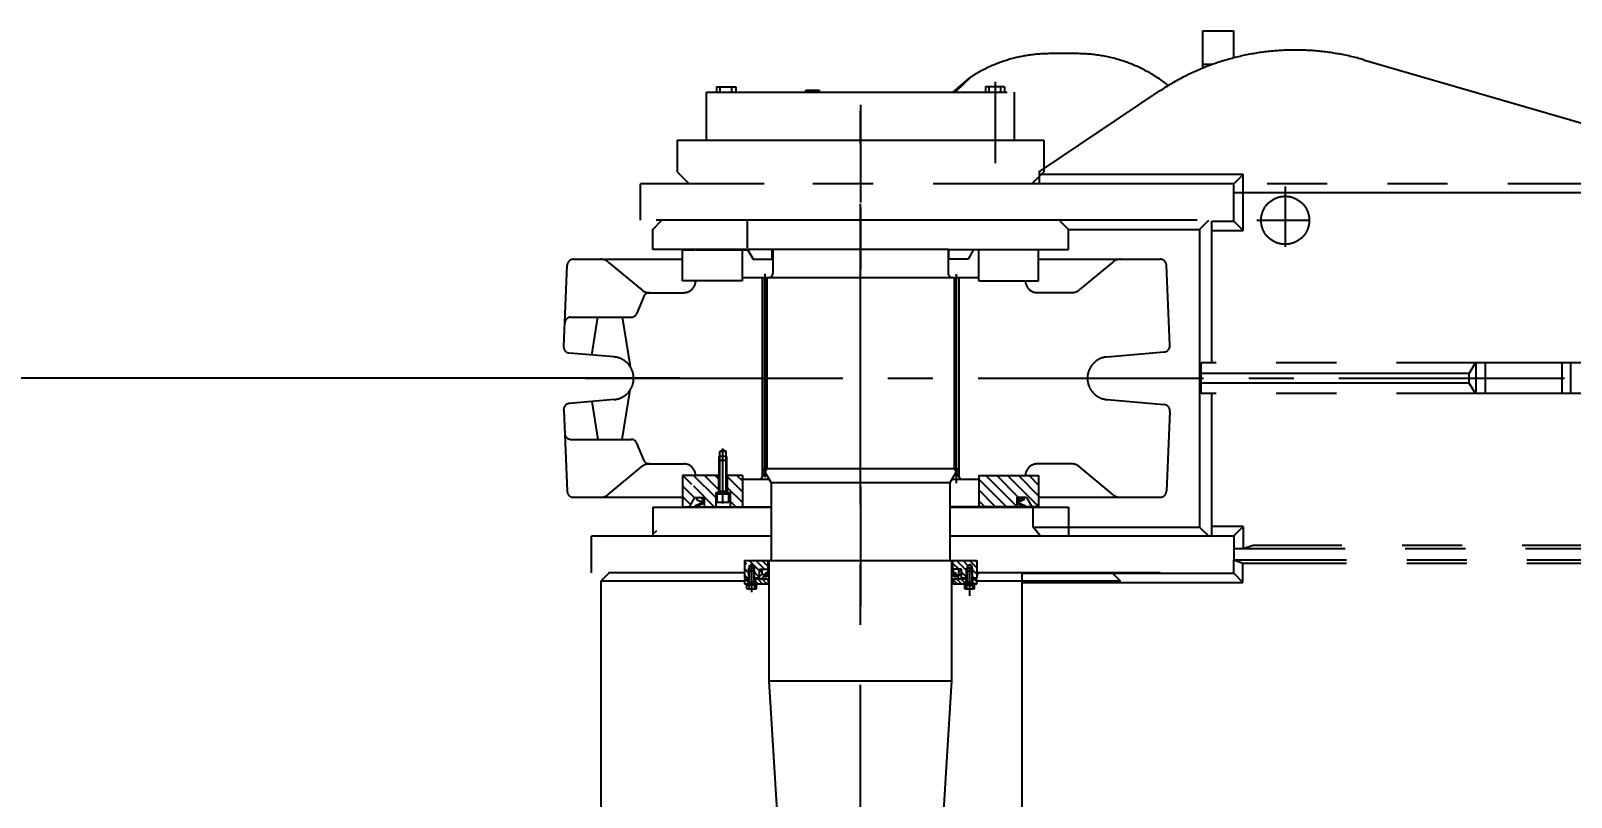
# Model space of a CAD drawing. Header units: millimetres. Extents: x 0 to 21000, y 0 to 14850.
# Drawn here: x 3201 to 6403, y 10685 to 12279 of the extents above; entities that cross this region are included whole.
import ezdxf

# ---------------------------------------------------------------- set-up
doc = ezdxf.new("R2010")
doc.units = ezdxf.units.MM
doc.header["$LTSCALE"] = 500
doc.linetypes.add('G', pattern=[2, 1.25, -0.25, 0.25, -0.25])
doc.linetypes.add('K', pattern=[2.5, 1.25, -0.25, 0.25, -0.25, 0.25, -0.25])
for name, color, linetype in [('05', 4, 'G'), ('07', 6, 'K'), ('08', 1, 'Continuous')]:
    doc.layers.add(name, color=color, linetype=linetype)
doc.styles.get("Standard").update_dxf_attribs({"font": 'isocp', "width": 0.707, "bigfont": 'intecad.shx'})
doc.dimstyles.new('INTE', dxfattribs={"dimscale": 50, "dimtxt": 6, "dimasz": 3, "dimexe": 3, "dimexo": 0, "dimgap": 1, "dimtad": 1, "dimdec": 1, "dimdsep": 46, "dimtxsty": 'Standard', "dimcen": 0, "dimclrd": 1, "dimclre": 1, "dimclrt": 3, "dimaunit": 1, "dimadec": 0, "dimazin": 0, "dimtfac": 1, "dimtdec": 1, "dimtmove": 0, "dimatfit": 0, "dimfxl": 0, "dimarcsym": 0})

# ---------------------------------------------------------------- blocks, each defined once
blk = doc.blocks.new('*D335')
at = {"layer": '08', "color": 1, "lineweight": -2}
for p, q in [((4550, 11556.5), (2372.9, 11556.5)), ((2522.9, 4086.5), (2522.9, 11406.5)), ((4353.7, 3936.5), (2372.9, 3936.5))]:
    blk.add_line(p, q, dxfattribs=at)
at = {"layer": '08', "color": 1}
for points in [[(2497.9, 11406.5), (2547.9, 11406.5), (2522.9, 11556.5)], [(2497.9, 4086.5), (2547.9, 4086.5), (2522.9, 3936.5)]]:
    blk.add_solid(points, dxfattribs=at)
at = {"layer": 'Defpoints', "color": 0}
for p in [(2522.9, 11556.5), (4550, 11556.5), (4353.7, 3936.5)]:
    blk.add_point(p, dxfattribs=at)
at = {"layer": '08', "color": 3, "insert": (2322.9, 7746.5), "char_height": 300, "attachment_point": 5, "rotation": 90}
blk.add_mtext('7620', dxfattribs=at)
blk = doc.blocks.new('errwrre')
at = {"layer": '07', "linetype": 'K'}
blk.add_hatch(color=6, dxfattribs=at).paths.add_polyline_path([(-16872.2, 24839.6), (-16872.2, 24844.6), (-16867.2, 24839.6)])
at = {"layer": '05', "color": 142, "linetype": 'G', "ltscale": 0.75}
for p, q in [((-17276.7, 24092.4), (-17276.7, 34344.4)), ((-17845.5, 24598.1), (-17641.9, 24598.1))]:
    blk.add_line(p, q, dxfattribs=at)
at = {"layer": '05', "color": 142, "linetype": 'G'}
blk.add_line((-16014.1, 24598.1), (-17831.9, 24598.1), dxfattribs=at)
at = {"layer": '07', "color": 6, "linetype": 'K', "ltscale": 1.333333}
for p, q in [((-17662.2, 32875.1), (-17662.2, 25374.1)), ((-17605.2, 24141.1), (-17681.2, 24141.1))]:
    blk.add_line(p, q, dxfattribs=at)
at = {"layer": '07', "color": 6, "linetype": 'K'}
for p, q in [((-17681.2, 31568.1), (-17681.2, 25373.1)), ((-17308.7, 28837.1), (-17308.7, 25306.1)), ((-17244.7, 28837.1), (-17244.7, 25306.1)), ((-16928.9, 26848.4), (-16928.9, 25414.1)), ((-16922.2, 26855.1), (-16922.2, 25374.1)), ((-16898.2, 26858.1), (-16898.2, 25373.6)), ((-16891.6, 26858.1), (-16891.6, 25392.6)), ((-17939, 25643.5), (-17701.4, 26459.8)), ((-17244.7, 26074.4), (-17308.7, 26074.4)), ((-17308.7, 26055.8), (-17244.7, 26055.8)), ((-17308.7, 25896.1), (-17244.7, 25896.1)), ((-17244.7, 25877.6), (-17308.7, 25877.6)), ((-17286.7, 25862.7), (-17308.7, 25876.3)), ((-17244.7, 25876.3), (-17266.7, 25862.7)), ((-17266.7, 25862.7), (-17286.7, 25862.7)), ((-17286.7, 25862.7), (-17286.7, 25306.1)), ((-17266.7, 25862.7), (-17266.7, 25306.1)), ((-17605.2, 25422), (-17605.2, 25528.8)), ((-17700.2, 25393.1), (-17700.2, 24969.1)), ((-17584.2, 25393.1), (-17700.2, 25393.1)), ((-17681.2, 25374.1), (-17700.2, 25393.1)), ((-17603.2, 25374.1), (-17584.2, 25393.1)), ((-17584.2, 25328.1), (-17584.2, 25393.1)), ((-16949.2, 25374.1), (-16968.2, 25393.1)), ((-16968.2, 25393.1), (-16922.2, 25393.1)), ((-16968.2, 25393.1), (-16968.2, 25328.1)), ((-16928.9, 25414.1), (-16922.2, 25393.1)), ((-16891.6, 25392.6), (-16898.2, 25373.6)), ((-16852.2, 25392.6), (-16891.6, 25392.6)), ((-16871.2, 25373.6), (-16852.2, 25392.6)), ((-16852.2, 24934.1), (-16852.2, 25392.6)), ((-17999.2, 25373.1), (-17942.7, 25373.1)), ((-17999.2, 25309.1), (-17999.2, 25373.1)), ((-17681.2, 25374.1), (-17681.2, 24398.1)), ((-17603.2, 25374.1), (-17681.2, 25374.1)), ((-17603.2, 25328.1), (-17603.2, 25374.1)), ((-16949.2, 25374.1), (-16898.2, 25374.1)), ((-16949.2, 25328.1), (-16949.2, 25374.1)), ((-16948.2, 25374.1), (-16948.2, 24783.8)), ((-16871.2, 25373.6), (-16898.2, 25373.6)), ((-16871.2, 24934.1), (-16871.2, 25373.6)), ((-17929.2, 25329.5), (-17929.2, 25309.1)), ((-17308.7, 25328.1), (-17603.2, 25328.1)), ((-16949.2, 25328.1), (-17244.7, 25328.1)), ((-17999.2, 25309.1), (-17921.4, 25309.1)), ((-17586.2, 25302.6), (-17605.2, 25321.6)), ((-17605.2, 25297.6), (-17605.2, 24798.1)), ((-17586.2, 25302.6), (-16967.2, 25302.6)), ((-17244.7, 25306.1), (-17308.7, 25306.1)), ((-17345.5, 25241.1), (-17511.8, 25233.8)), ((-17321, 25110.3), (-17331.5, 25229.2)), ((-17232.4, 25110.3), (-17222, 25229.2)), ((-17207.9, 25241.1), (-17041.7, 25233.8)), ((-17706.2, 24969.1), (-17873.4, 25219)), ((-17524.2, 24968.1), (-17524.2, 25220.8)), ((-17029.2, 24968.1), (-17029.2, 25220.8)), ((-16870.7, 25122.1), (-16854.7, 25138.1)), ((-16854.7, 25138.1), (-16854.7, 24839.6)), ((-17518.2, 25122.3), (-17460.5, 25052.6)), ((-17035.3, 25122.3), (-17093, 25052.6)), ((-17454.7, 25036.6), (-17454.7, 24965.6)), ((-17098.7, 25036.6), (-17098.7, 24965.6)), ((-17586.2, 25030.1), (-17605.2, 25011.1)), ((-17544.7, 25030.1), (-17586.2, 25030.1)), ((-17544.7, 24780.1), (-17544.7, 25030.1)), ((-17008.7, 24783.8), (-17008.7, 25030.1)), ((-17008.7, 25030.1), (-16948.2, 25030.1)), ((-17771.7, 24979.1), (-17706.2, 24979.1)), ((-17771.7, 24798.1), (-17771.7, 24979.1)), ((-17706.2, 24979.1), (-17681.2, 24954.1)), ((-16948.2, 24971.8), (-16967.2, 24956.6)), ((-17706.2, 24969.1), (-17681.2, 24969.1)), ((-17681.2, 24954.1), (-17681.2, 24798.1)), ((-17479.2, 24968.1), (-17544, 24968.1)), ((-17544, 24968.1), (-17544, 24832.7)), ((-17542.2, 24940.7), (-17544, 24939.8)), ((-17479.2, 24843.6), (-17479.2, 24968.1)), ((-17074.2, 24843.6), (-17074.2, 24968.1)), ((-17074.2, 24968.1), (-17009.5, 24968.1)), ((-17054.7, 24968.1), (-17074.2, 24948.6)), ((-17032.2, 24968.1), (-17074.2, 24926.2)), ((-17010.2, 24967.7), (-17074.2, 24903.7)), ((-17028.7, 24943.1), (-17009.5, 24954.2)), ((-17028.7, 24943.1), (-17028.7, 24923.1)), ((-17018.1, 24926), (-17011.3, 24940.7)), ((-17017.2, 24923.1), (-17009.5, 24939.8)), ((-17011.6, 24940), (-17011, 24939.4)), ((-17010.6, 24939), (-17011.6, 24937.9)), ((-17011.3, 24940.7), (-17009.5, 24939.8)), ((-17010.6, 24939), (-17010.1, 24938.5)), ((-17009.7, 24939.9), (-17010.2, 24939.4)), ((-17009.5, 24968.1), (-17009.5, 24783.8)), ((-16967.2, 24956.6), (-17008.7, 24956.6)), ((-17871.7, 24278.1), (-17871.7, 24918.1)), ((-17771.7, 24918.1), (-17871.7, 24918.1)), ((-17028.3, 24927.1), (-17074.2, 24881.3)), ((-17010.2, 24922.8), (-17074.2, 24858.8)), ((-17024.1, 24938.1), (-17028.7, 24938.1)), ((-17028.3, 24936), (-17028.7, 24935.7)), ((-17028.3, 24933.1), (-17028.7, 24932.7)), ((-17028.3, 24930.1), (-17028.7, 24929.7)), ((-17028.3, 24924.2), (-17028.7, 24923.8)), ((-17028.7, 24923.1), (-17009.5, 24923.1)), ((-17028.3, 24936), (-17027.3, 24935)), ((-17028.3, 24933.1), (-17027.3, 24932)), ((-17028.3, 24930.1), (-17027.3, 24929)), ((-17028.3, 24927.1), (-17027.3, 24926.1)), ((-17028.3, 24924.2), (-17027.3, 24923.1)), ((-17026.9, 24937.5), (-17027.9, 24936.4)), ((-17026.9, 24934.6), (-17027.9, 24933.5)), ((-17026.9, 24931.6), (-17027.9, 24930.5)), ((-17026.9, 24928.6), (-17027.9, 24927.6)), ((-17026.9, 24925.7), (-17027.9, 24924.6)), ((-17027.5, 24938.1), (-17027.3, 24937.9)), ((-17026.9, 24937.5), (-17025.8, 24936.4)), ((-17026.9, 24934.6), (-17025.8, 24933.5)), ((-17026.9, 24931.6), (-17025.8, 24930.5)), ((-17026.9, 24928.6), (-17025.8, 24927.6)), ((-17026.9, 24925.7), (-17025.8, 24924.6)), ((-17026.2, 24938.1), (-17026.4, 24937.9)), ((-17025.4, 24936), (-17026.4, 24935)), ((-17025.4, 24933.1), (-17026.4, 24932)), ((-17025.4, 24930.1), (-17026.4, 24929)), ((-17025.4, 24927.1), (-17026.4, 24926.1)), ((-17025.4, 24924.2), (-17026.4, 24923.1)), ((-17025.4, 24936), (-17024.3, 24935)), ((-17025.4, 24933.1), (-17024.3, 24932)), ((-17025.4, 24930.1), (-17024.3, 24929)), ((-17025.4, 24927.1), (-17024.3, 24926.1)), ((-17025.4, 24924.2), (-17024.3, 24923.1)), ((-17023.9, 24937.5), (-17025, 24936.4)), ((-17023.9, 24934.6), (-17025, 24933.5)), ((-17023.9, 24931.6), (-17025, 24930.5)), ((-17023.9, 24928.6), (-17025, 24927.6)), ((-17023.9, 24925.7), (-17025, 24924.6)), ((-17024.5, 24938.1), (-17024.3, 24937.9)), ((-17024.1, 24938.1), (-17019, 24926)), ((-17023.9, 24937.5), (-17023.8, 24937.4)), ((-17023.9, 24934.6), (-17022.8, 24933.5)), ((-17023.9, 24931.6), (-17022.8, 24930.5)), ((-17023.9, 24928.6), (-17022.8, 24927.6)), ((-17023.9, 24925.7), (-17022.8, 24924.6)), ((-17023, 24935.5), (-17023.5, 24935)), ((-17022.4, 24933.1), (-17023.5, 24932)), ((-17022.4, 24930.1), (-17023.5, 24929)), ((-17022.4, 24927.1), (-17023.5, 24926.1)), ((-17022.4, 24924.2), (-17023.5, 24923.1)), ((-17022.4, 24933.1), (-17021.6, 24932.3)), ((-17022.4, 24930.1), (-17021.3, 24929)), ((-17022.4, 24927.1), (-17021.3, 24926.1)), ((-17022.4, 24924.2), (-17021.4, 24923.1)), ((-17021.2, 24931.3), (-17022, 24930.5)), ((-17020.9, 24928.6), (-17022, 24927.6)), ((-17020.9, 24925.7), (-17022, 24924.6)), ((-17020.9, 24928.6), (-17019.8, 24927.6)), ((-17020.9, 24925.7), (-17019.8, 24924.6)), ((-17020.3, 24929.2), (-17020.5, 24929)), ((-17019.5, 24927.1), (-17020.5, 24926.1)), ((-17019.4, 24924.2), (-17020.5, 24923.1)), ((-17019.4, 24924.2), (-17018.4, 24923.1)), ((-17019, 24926), (-17018.1, 24926)), ((-17018, 24925.7), (-17019, 24924.6)), ((-17018, 24925.7), (-17016.9, 24924.6)), ((-17016.5, 24927.1), (-17017.6, 24926.1)), ((-17016.9, 24923.7), (-17017.5, 24923.1)), ((-17017.2, 24927.9), (-17016.9, 24927.6)), ((-17016.5, 24927.1), (-17015.7, 24926.4)), ((-17016.3, 24929.9), (-17015.4, 24929)), ((-17015, 24928.6), (-17016.1, 24927.6)), ((-17015, 24931.6), (-17015.9, 24930.7)), ((-17015, 24931.6), (-17013.9, 24930.5)), ((-17015, 24928.6), (-17014.8, 24928.4)), ((-17013.5, 24933.1), (-17014.6, 24932)), ((-17014.4, 24929.3), (-17014.6, 24929)), ((-17014.4, 24934), (-17013.9, 24933.5)), ((-17013.5, 24936), (-17012.4, 24935)), ((-17013.5, 24933.1), (-17012.9, 24932.4)), ((-17012, 24937.5), (-17013.1, 24936.4)), ((-17012, 24934.6), (-17013.1, 24933.5)), ((-17012.5, 24938), (-17012.4, 24937.9)), ((-17012, 24937.5), (-17011, 24936.5)), ((-17012, 24934.6), (-17011.9, 24934.5)), ((-16288.2, 24934.1), (-16871.2, 24934.1)), ((-17893.2, 24877.6), (-17724.2, 24877.6)), ((-17882.7, 24897.6), (-17871.7, 24897.6)), ((-17882.7, 24897.6), (-17882.7, 24857.6)), ((-17871.7, 24889.6), (-17882.7, 24889.6)), ((-17010.2, 24900.4), (-17066.9, 24843.6)), ((-17010.2, 24877.9), (-17044.5, 24843.6)), ((-17871.7, 24865.6), (-17882.7, 24865.6)), ((-17882.7, 24857.6), (-17871.7, 24857.6)), ((-17479.2, 24843.6), (-17544, 24843.6)), ((-17486.2, 24352.6), (-17486.2, 24843.6)), ((-17074.2, 24843.6), (-17009.5, 24843.6)), ((-17067.2, 24788.4), (-17067.2, 24843.6)), ((-17010.2, 24855.5), (-17022, 24843.6)), ((-16867.2, 24839.6), (-16872.2, 24844.6)), ((-17544.7, 24833.1), (-17524.7, 24821.6)), ((-17524.7, 24821.6), (-17524.7, 24781.6)), ((-16897.6, 24356.6), (-16897.6, 24839.6)), ((-16894.6, 24839.6), (-16897.6, 24836.6)), ((-16897.6, 24839.6), (-16861.6, 24839.6)), ((-16882.7, 24839.6), (-16897.6, 24824.7)), ((-16887.5, 24821.4), (-16897.6, 24811.3)), ((-16876.8, 24818.6), (-16897.6, 24797.8)), ((-16886.6, 24829.4), (-16889.4, 24824.6)), ((-16886.6, 24819.8), (-16889.4, 24824.6)), ((-16886.6, 24829.4), (-16886.6, 24819.8)), ((-16886.6, 24829.4), (-16851.8, 24829.4)), ((-16886.6, 24819.8), (-16851.8, 24819.8)), ((-16881.6, 24830.6), (-16881.6, 24818.6)), ((-16849.6, 24830.6), (-16881.6, 24830.6)), ((-16849.6, 24818.6), (-16881.6, 24818.6)), ((-16880.1, 24824.6), (-16824.3, 24824.6)), ((-16869.2, 24839.6), (-16878.2, 24830.6)), ((-16876.5, 24818.6), (-16876.5, 24830.6)), ((-16863.3, 24818.6), (-16873.8, 24808.1)), ((-16861.6, 24833.8), (-16864.8, 24830.6)), ((-16861.6, 24830.6), (-16861.6, 24839.6)), ((-16861.6, 24808.1), (-16861.6, 24818.6)), ((-16849.6, 24839.6), (-16859.6, 24839.6)), ((-16859.6, 24830.6), (-16859.6, 24839.6)), ((-16853.6, 24839.6), (-16859.6, 24833.6)), ((-16849.6, 24831.6), (-16859.6, 24831.6)), ((-16859.6, 24788.1), (-16859.6, 24818.6)), ((-16849.6, 24817.6), (-16859.6, 24817.6)), ((-16857.6, 24817.6), (-16859.6, 24815.6)), ((-16849.6, 24816.6), (-16859.6, 24806.6)), ((-16849.6, 24834.6), (-16852.6, 24831.6)), ((-16851.8, 24830.6), (-16851.8, 24818.6)), ((-16849.6, 24788.1), (-16849.6, 24839.6)), ((-16846.5, 24833.8), (-16849.6, 24833.8)), ((-16849.6, 24824.6), (-16846.5, 24826.4)), ((-16846.5, 24824.6), (-16849.6, 24822.8)), ((-16846.5, 24815.4), (-16849.6, 24815.4)), ((-16839, 24834.7), (-16846.5, 24834.7)), ((-16846.5, 24814.6), (-16846.5, 24834.7)), ((-16846.5, 24830.6), (-16839, 24830.6)), ((-16846.5, 24818.6), (-16839, 24818.6)), ((-16839, 24814.6), (-16846.5, 24814.6)), ((-16839, 24814.6), (-16839, 24834.7)), ((-17771.7, 24217.1), (-17771.7, 24798.1)), ((-17605.2, 24798.1), (-17605.2, 24141.1)), ((-17524.7, 24781.6), (-17544.7, 24781.6)), ((-17544.7, 24780.1), (-17544.7, 24166.1)), ((-17544.7, 24780.1), (-17495.2, 24780.1)), ((-17493.1, 24797.1), (-17058.5, 24797.1)), ((-17486.2, 24802.6), (-17071.9, 24802.6)), ((-17486.2, 24792.6), (-17089.2, 24792.6)), ((-17089.2, 24792.6), (-17067.2, 24805.3)), ((-17089.2, 24395.1), (-17089.2, 24801.1)), ((-17089.2, 24801.1), (-17059.2, 24783.8)), ((-17059.2, 24783.8), (-17059.2, 24412.5)), ((-17059.2, 24783.8), (-16900.6, 24783.8)), ((-16879.6, 24790.1), (-16897.6, 24790.1)), ((-16647.6, 24788.1), (-16897.6, 24788.1)), ((-16887.6, 24788.1), (-16897.6, 24788.1)), ((-16879.6, 24802.3), (-16891.8, 24790.1)), ((-16859.6, 24808.1), (-16879.6, 24808.1)), ((-16879.6, 24808.1), (-16879.6, 24788.1)), ((-16879.6, 24807.6), (-16874.5, 24802.5)), ((-16871.3, 24802.5), (-16879.6, 24802.5)), ((-16878.7, 24788.1), (-16878.7, 24790.9)), ((-16878.7, 24790.9), (-16871.5, 24790.9)), ((-16878.7, 24788.7), (-16878.1, 24788.1)), ((-16873.6, 24793.3), (-16866.4, 24793.3)), ((-16871.9, 24790.9), (-16869.5, 24788.5)), ((-16871.2, 24808.1), (-16863.6, 24800.6)), ((-16870, 24796.4), (-16870, 24789.9)), ((-16866.3, 24794.3), (-16865, 24793)), ((-16863.5, 24800.8), (-16864.5, 24799.2)), ((-16864.5, 24796.3), (-16864.5, 24799.2)), ((-16862.2, 24808.1), (-16859.6, 24805.6)), ((-16859.6, 24801.7), (-16861.8, 24801.7)), ((-16849.6, 24807.7), (-16859.6, 24797.7)), ((-16859.6, 24790.1), (-16849.6, 24790.1)), ((-16849.6, 24798.7), (-16858.2, 24790.1)), ((-16647.6, 24408.1), (-16647.6, 24788.1)), ((-16326.7, 24768.3), (-16647.6, 24788.1)), ((-17050.8, 24598.1), (-16803.1, 24598.1)), ((-17875.6, 24484.1), (-17875.6, 24511.8)), ((-17875.6, 24511.8), (-17871.7, 24511.8)), ((-17871.7, 24484.1), (-17875.6, 24484.1)), ((-17544.7, 24478.1), (-17544.7, 24458.1)), ((-16326.7, 24427.9), (-16647.6, 24408.1)), ((-17681.2, 24398.1), (-17681.2, 24141.1)), ((-17544.7, 24416.1), (-17495.2, 24416.1)), ((-17524.7, 24414.6), (-17544.7, 24414.6)), ((-17524.7, 24374.7), (-17524.7, 24414.6)), ((-17493.7, 24399.2), (-17071.4, 24399.2)), ((-17486.2, 24403.6), (-17089.2, 24403.6)), ((-17089.2, 24395.1), (-17486.2, 24395.1)), ((-17089.2, 24395.1), (-17059.2, 24412.5)), ((-17089.2, 24403.6), (-17067.2, 24390.9)), ((-17067.2, 24352.6), (-17067.2, 24407.8)), ((-17059.2, 24412.5), (-16900.6, 24412.5)), ((-17009.5, 24256.2), (-17009.5, 24412.5)), ((-17008.7, 24166.1), (-17008.7, 24412.5)), ((-16948.2, 24412.5), (-16948.2, 24039.1)), ((-16647.6, 24408.1), (-16897.6, 24408.1)), ((-16879.6, 24406.1), (-16897.6, 24406.1)), ((-16885.2, 24406.1), (-16897.6, 24393.7)), ((-16879.6, 24398.2), (-16897.6, 24380.2)), ((-16879.6, 24388.1), (-16879.6, 24408.1)), ((-16878.7, 24408.1), (-16878.7, 24405.4)), ((-16878.7, 24405.4), (-16871.5, 24405.4)), ((-16875.3, 24408.1), (-16872.5, 24405.4)), ((-16873.6, 24403), (-16866.4, 24403)), ((-16870, 24399.8), (-16870, 24406.4)), ((-16866.2, 24399.1), (-16864.5, 24397.4)), ((-16864.5, 24400), (-16864.5, 24397.1)), ((-16863.5, 24395.5), (-16864.5, 24397.1)), ((-16859.6, 24394.6), (-16861.8, 24394.6)), ((-16861.7, 24394.6), (-16859.6, 24392.5)), ((-16859.6, 24377.6), (-16859.6, 24408.1)), ((-16859.6, 24406.1), (-16849.6, 24406.1)), ((-16856, 24406.1), (-16859.6, 24402.5)), ((-16849.6, 24403.6), (-16859.6, 24393.6)), ((-16849.6, 24394.6), (-16859.6, 24384.6)), ((-16849.6, 24356.6), (-16849.6, 24408.1)), ((-17547.7, 24363.1), (-17605.2, 24363.1)), ((-17544.7, 24363.1), (-17524.7, 24374.7)), ((-17544, 24256.2), (-17544, 24363.6)), ((-17486.2, 24393.6), (-17071.9, 24393.6)), ((-16876.2, 24388.1), (-16897.6, 24366.7)), ((-16892.5, 24371.6), (-16832.3, 24371.6)), ((-16886.6, 24376.4), (-16889.4, 24371.6)), ((-16886.6, 24366.8), (-16889.4, 24371.6)), ((-16886.6, 24366.8), (-16886.6, 24376.4)), ((-16886.6, 24376.4), (-16851.8, 24376.4)), ((-16886.6, 24366.8), (-16851.8, 24366.8)), ((-16881.6, 24365.6), (-16881.6, 24377.6)), ((-16849.6, 24377.6), (-16881.6, 24377.6)), ((-16849.6, 24365.6), (-16881.6, 24365.6)), ((-16871.8, 24365.6), (-16880.2, 24357.3)), ((-16871.3, 24393.8), (-16879.6, 24393.8)), ((-16859.6, 24388.1), (-16879.6, 24388.1)), ((-16878.9, 24393.8), (-16873.2, 24388.1)), ((-16876.5, 24365.6), (-16876.5, 24377.6)), ((-16862.8, 24388.1), (-16873.3, 24377.6)), ((-16870.2, 24394.1), (-16864.3, 24388.1)), ((-16861.6, 24362.3), (-16867.3, 24356.6)), ((-16861.6, 24377.6), (-16861.6, 24388.1)), ((-16861.6, 24356.6), (-16861.6, 24365.6)), ((-16849.6, 24378.6), (-16859.6, 24378.6)), ((-16859.6, 24356.6), (-16859.6, 24365.6)), ((-16849.6, 24364.6), (-16859.6, 24364.6)), ((-16852.6, 24364.6), (-16859.6, 24357.6)), ((-16849.6, 24385.6), (-16856.6, 24378.6)), ((-16851.8, 24377.6), (-16851.8, 24365.6)), ((-16846.5, 24380.8), (-16849.6, 24380.8)), ((-16846.5, 24371.6), (-16849.6, 24373.4)), ((-16849.6, 24371.6), (-16846.5, 24369.8)), ((-16846.5, 24362.4), (-16849.6, 24362.4)), ((-16839, 24381.7), (-16846.5, 24381.7)), ((-16846.5, 24381.7), (-16846.5, 24361.6)), ((-16846.5, 24377.6), (-16839, 24377.6)), ((-16846.5, 24365.6), (-16839, 24365.6)), ((-16839, 24361.6), (-16839, 24381.7)), ((-17882.7, 24298.6), (-17882.7, 24338.6)), ((-17882.7, 24338.6), (-17871.7, 24338.6)), ((-17871.7, 24330.6), (-17882.7, 24330.6)), ((-17479.2, 24352.6), (-17544, 24352.6)), ((-17479.2, 24352.6), (-17479.2, 24228.1)), ((-17074.2, 24352.6), (-17009.5, 24352.6)), ((-17074.2, 24352.6), (-17074.2, 24320.1)), ((-17063.3, 24352.6), (-17073.5, 24342.5)), ((-17040.8, 24352.6), (-17072.3, 24321.1)), ((-17018.4, 24352.6), (-17049.9, 24321.1)), ((-17009.5, 24339.1), (-17021.4, 24327.1)), ((-16894.6, 24356.6), (-16897.6, 24359.6)), ((-16897.6, 24356.6), (-16861.6, 24356.6)), ((-16889.6, 24361.2), (-16894.3, 24356.6)), ((-16859.6, 24356.6), (-16849.6, 24356.6)), ((-16854.7, 24356.6), (-16854.7, 24058.1)), ((-16849.6, 24358.7), (-16851.6, 24356.6)), ((-16839, 24361.6), (-16846.5, 24361.6)), ((-17871.7, 24306.6), (-17882.7, 24306.6)), ((-17882.7, 24298.6), (-17871.7, 24298.6)), ((-17016.2, 24312.1), (-17130.9, 24312.1)), ((-17124.2, 24318.5), (-17127.9, 24312.1)), ((-17124.2, 24305.7), (-17127.9, 24312.1)), ((-17124.2, 24318.5), (-17124.2, 24305.7)), ((-17041.4, 24318.5), (-17124.2, 24318.5)), ((-17105.5, 24305.7), (-17124.2, 24305.7)), ((-17114.2, 24320.1), (-17114.2, 24304.1)), ((-17039.5, 24320.1), (-17114.2, 24320.1)), ((-17039.5, 24304.1), (-17114.2, 24304.1)), ((-17105.5, 24320.1), (-17105.5, 24304.1)), ((-17041.4, 24305.7), (-17105.5, 24305.7)), ((-17074.2, 24321.1), (-17039.5, 24321.1)), ((-17074.2, 24304.1), (-17074.2, 24228.1)), ((-17074.2, 24303.1), (-17039.5, 24303.1)), ((-17067.9, 24303.1), (-17073.5, 24297.5)), ((-17045.4, 24303.1), (-17073.5, 24275.1)), ((-17041.4, 24320.1), (-17041.4, 24304.1)), ((-17039.5, 24327.1), (-17009.5, 24327.1)), ((-17039.5, 24297.1), (-17039.5, 24327.1)), ((-17039.5, 24324.3), (-17035.4, 24324.3)), ((-17039.5, 24312.1), (-17035.4, 24314.5)), ((-17035.4, 24312.1), (-17039.5, 24309.8)), ((-17039.5, 24299.9), (-17035.4, 24299.9)), ((-17035.4, 24324.3), (-17035.4, 24299.9)), ((-17019.4, 24324.1), (-17035.4, 24324.1)), ((-17019.4, 24300.1), (-17035.4, 24300.1)), ((-17019.4, 24300.1), (-17019.4, 24324.1)), ((-17771.7, 24278.1), (-17871.7, 24278.1)), ((-17029, 24297.1), (-17073.5, 24252.6)), ((-17009.5, 24294.2), (-17052.3, 24251.3)), ((-17039.5, 24297.1), (-17009.5, 24297.1)), ((-17028.7, 24273.1), (-17010.2, 24273.1)), ((-17028.7, 24253.1), (-17028.7, 24273.1)), ((-17028.3, 24272.2), (-17028.7, 24271.8)), ((-17028.3, 24269.3), (-17028.7, 24268.9)), ((-17028.3, 24272.2), (-17027.3, 24271.1)), ((-17028.3, 24269.3), (-17027.3, 24268.2)), ((-17027.4, 24273.1), (-17027.9, 24272.6)), ((-17026.9, 24270.7), (-17027.9, 24269.7)), ((-17026.9, 24270.7), (-17025.8, 24269.7)), ((-17025.4, 24272.2), (-17026.4, 24271.1)), ((-17025.4, 24269.3), (-17026.4, 24268.2)), ((-17026.3, 24273.1), (-17025.8, 24272.6)), ((-17025.4, 24272.2), (-17024.3, 24271.1)), ((-17025.4, 24269.3), (-17024.3, 24268.2)), ((-17024.5, 24273.1), (-17025, 24272.6)), ((-17023.9, 24270.7), (-17025, 24269.7)), ((-17024.1, 24258.1), (-17019, 24270.3)), ((-17023.9, 24270.7), (-17022.8, 24269.7)), ((-17022.4, 24272.2), (-17023.5, 24271.1)), ((-17022.4, 24269.3), (-17023.5, 24268.2)), ((-17023.3, 24273.1), (-17022.8, 24272.6)), ((-17022.4, 24272.2), (-17021.3, 24271.1)), ((-17022.4, 24269.3), (-17021.3, 24268.2)), ((-17021.5, 24273.1), (-17022, 24272.6)), ((-17020.9, 24270.7), (-17022, 24269.7)), ((-17020.9, 24270.7), (-17019.8, 24269.7)), ((-17019.4, 24272.2), (-17020.5, 24271.1)), ((-17019.4, 24269.3), (-17020.5, 24268.2)), ((-17020.4, 24273.1), (-17019.8, 24272.6)), ((-17019.4, 24272.2), (-17018.4, 24271.1)), ((-17019.4, 24269.3), (-17019.4, 24269.2)), ((-17018.5, 24273.1), (-17019, 24272.6)), ((-17019, 24270.3), (-17018.2, 24270.3)), ((-17018, 24270.7), (-17018.4, 24270.3)), ((-17018.2, 24270.3), (-17010.5, 24253.8)), ((-17018, 24270.7), (-17016.9, 24269.7)), ((-17016.7, 24272), (-17017.6, 24271.1)), ((-17017.4, 24273.1), (-17017.2, 24272.9)), ((-17017.3, 24273.1), (-17008.7, 24254.6)), ((-17016.5, 24269.3), (-17017.3, 24268.4)), ((-17016.5, 24269.3), (-17015.4, 24268.2)), ((-17015.8, 24269.9), (-17016.1, 24269.7)), ((-17015, 24267.8), (-17016.1, 24266.7)), ((-17015, 24267.8), (-17014.6, 24267.4)), ((-17706.2, 24217.1), (-17681.2, 24242.1)), ((-17542.9, 24253.8), (-17544.7, 24254.6)), ((-17544, 24228.1), (-17544, 24254.3)), ((-17056.1, 24247.6), (-17073.5, 24230.2)), ((-17028, 24253.2), (-17053.1, 24228.1)), ((-17015.8, 24243), (-17030.6, 24228.1)), ((-17028.5, 24266.2), (-17028.7, 24265.9)), ((-17028.5, 24263.2), (-17028.7, 24262.9)), ((-17028.5, 24260.2), (-17028.7, 24260)), ((-17024.1, 24258.1), (-17028.7, 24258.1)), ((-17028.7, 24253.1), (-17009.5, 24242)), ((-17016.2, 24266), (-17015.4, 24265.2)), ((-17015, 24264.8), (-17015.4, 24264.4)), ((-17015, 24264.8), (-17013.9, 24263.7)), ((-17013.9, 24265.9), (-17014.6, 24265.2)), ((-17013.5, 24263.3), (-17014.5, 24262.4)), ((-17013.5, 24260.4), (-17013.6, 24260.3)), ((-17013.5, 24263.3), (-17012.4, 24262.2)), ((-17013.5, 24260.4), (-17012.4, 24259.3)), ((-17013, 24263.9), (-17013.1, 24263.7)), ((-17012.1, 24261.8), (-17013.1, 24260.8)), ((-17012, 24258.9), (-17012.6, 24258.3)), ((-17012, 24258.9), (-17011, 24257.8)), ((-17011.1, 24259.8), (-17011.6, 24259.3)), ((-17010.6, 24257.4), (-17011.6, 24256.3)), ((-17011.1, 24255), (-17011, 24254.8)), ((-17010.6, 24254.4), (-17010.7, 24254.2)), ((-17010.6, 24257.4), (-17009.5, 24256.4)), ((-17010.6, 24254.4), (-17010.1, 24254)), ((-17010.5, 24253.8), (-17008.7, 24254.6)), ((-17009.2, 24255.8), (-17010.2, 24254.8)), ((-17009.5, 24228.1), (-17009.5, 24254.3)), ((-17771.7, 24217.1), (-17706.2, 24217.1)), ((-17479.2, 24228.1), (-17544, 24228.1)), ((-17524.2, 24001.4), (-17524.2, 24228.1)), ((-17454.7, 24155.5), (-17454.7, 24230.6)), ((-17098.7, 24159.6), (-17098.7, 24230.6)), ((-17074.2, 24228.1), (-17009.5, 24228.1)), ((-17029.2, 24001.4), (-17029.2, 24228.1)), ((-17586.2, 24166.1), (-17605.2, 24185.1)), ((-16959.7, 24173.7), (-16952.5, 24166.1)), ((-17544.7, 24166.1), (-17586.2, 24166.1)), ((-17518.2, 24073.9), (-17460.5, 24143.7)), ((-17446.6, 24147.4), (-17411.9, 24133.4)), ((-17276.7, 24026.1), (-17276.7, 24138.2)), ((-17106.9, 24147.4), (-17141.6, 24133.4)), ((-17035.3, 24073.9), (-17093, 24143.7)), ((-17008.7, 24166.1), (-16948.2, 24166.1)), ((-17403.7, 23996.2), (-17403.7, 24121.3)), ((-17403.7, 24102.9), (-17301.4, 24119.2)), ((-17149.7, 24102.9), (-17252.1, 24119.2)), ((-17149.7, 23996.2), (-17149.7, 24121.3)), ((-17321, 24086), (-17329.2, 23992.9)), ((-17232.4, 24086), (-17224.2, 23992.9)), ((-16870.7, 24074.1), (-16854.7, 24058.1)), ((-17325, 24039.4), (-17403.7, 24051.9)), ((-17228.4, 24039.4), (-17149.7, 24051.9)), ((-16854.7, 24058.1), (-16305.7, 24058.1)), ((-16872.2, 24039.1), (-16948.2, 24039.1)), ((-17342.7, 23981.1), (-17511.8, 23988.4)), ((-17210.7, 23981.1), (-17041.7, 23988.4))]:
    blk.add_line(p, q, dxfattribs=at)
at = {"layer": '07', "color": 6, "linetype": 'K', "ltscale": 0.75}
for p, q in [((-17675.3, 25480.6), (-17549.8, 25480.6)), ((-17586.2, 25030.1), (-17586.2, 25302.6)), ((-16967.2, 25302.6), (-16948.2, 25321.6)), ((-16967.2, 24956.6), (-16967.2, 25302.6)), ((-16872.2, 25221.1), (-16872.2, 24839.6)), ((-17951.7, 25048.1), (-17951.7, 24992.4)), ((-17904.6, 24829.6), (-17871.7, 24794.4)), ((-17899.6, 24822), (-17871.7, 24789.7)), ((-17631.7, 24598.1), (-17502.7, 24598.1)), ((-16872.2, 24356.6), (-16872.2, 24074.1))]:
    blk.add_line(p, q, dxfattribs=at)
blk.add_circle((-17605.2, 25480.6), 50, dxfattribs=at)
at = {"layer": '07', "color": 6, "linetype": 'K'}
for centre, radius in [((-16870, 24793.3), 2.8), ((-16870, 24793.3), 2.1), ((-16870, 24403), 2.8), ((-16870, 24403), 2.1)]:
    blk.add_circle(centre, radius, dxfattribs=at)
for centre, radius, start, end in [((-17451.2, 25501.5), 508, 163.7762, 213.7862), ((-17511.2, 25220.8), 13, 92.5, 180), ((-17344.4, 25228.1), 13, 5, 95), ((-17209, 25228.1), 13, 85, 175), ((-17042.2, 25220.8), 13, 0, 87.5), ((-17499.2, 25138.6), 25, 180, 220.6706), ((-17054.2, 25138.6), 25, 319.3294, 0), ((-17276.7, 25114.1), 44.5, 185, 355), ((-17479.7, 25036.6), 25, 0, 39.6037), ((-17073.7, 25036.6), 25, 140.3963, 180), ((-17479.7, 24965.6), 25, 271.146, 0), ((-17073.7, 24965.6), 25, 180, 268.854), ((-17495.2, 24789.1), 9, 270, 0), ((-16900.6, 24786.8), 3, 270, 0), ((-16872.8, 24796), 6.67, 318.8255, 76.9399), ((-16872.2, 24795.6), 7.67, 282.0351, 4.6888), ((-16861.8, 24799.7), 2, 90, 146.2922), ((-17495.2, 24407.1), 9, 0, 90), ((-16900.6, 24409.5), 3, 0, 90), ((-16872.8, 24400.3), 6.67, 283.0601, 41.1745), ((-16872.2, 24400.6), 7.67, 355.3112, 77.9649), ((-16861.8, 24396.6), 2, 213.7078, 270), ((-17479.7, 24230.6), 25, 0, 88.854), ((-17073.7, 24230.6), 25, 91.146, 180), ((-17479.7, 24159.6), 25, 320.3963, 0), ((-17441.7, 24159.4), 13, 180, 248.1018), ((-17111.7, 24159.4), 13, 291.8982, 0), ((-17073.7, 24159.6), 25, 180, 219.6037), ((-17416.7, 24121.3), 13, 0, 68.1018), ((-17276.7, 24082.1), 44.5, 5, 175), ((-17136.7, 24121.3), 13, 111.8982, 180), ((-17499.2, 24057.6), 25, 139.3294, 180), ((-17054.2, 24057.6), 25, 0, 40.6706), ((-17511.2, 24001.4), 13, 180, 267.5), ((-17390.7, 23996.2), 13, 180, 267.5), ((-17342.1, 23994), 13, 267.5, 355), ((-17211.3, 23994), 13, 185, 272.5), ((-17162.7, 23996.2), 13, 272.5, 0), ((-17042.2, 24001.4), 13, 272.5, 0)]:
    blk.add_arc(centre, radius, start, end, dxfattribs=at)
at = {"layer": '07', "color": 6, "linetype": 'K', "ltscale": 0.75}
for centre, start, end in [((-17646.7, 25048.1), 141.611, 180), ((-17646.7, 24992.4), 180, 213.9765)]:
    blk.add_arc(centre, 305, start, end, dxfattribs=at)

msp = doc.modelspace()

# ---------------------------------------------------------------- block references
at = {"layer": '07', "rotation": 270}
msp.add_blockref('errwrre', (-19672.33, -5720.23), dxfattribs=at)

# ---------------------------------------------------------------- dimensions: what is measured, and where the dimension line sits
at = {"layer": '08'}
dim = msp.add_linear_dim(base=(2522.91, 11556.49), p1=(4353.73, 3936.49), p2=(4549.95, 11556.49), angle=270, dimstyle='INTE', dxfattribs=at)
dim.commit()
dim.dimension.update_dxf_attribs({"geometry": '*D335', "text_midpoint": (2322.88, 7746.49)})

doc.saveas('drawing.dxf')
